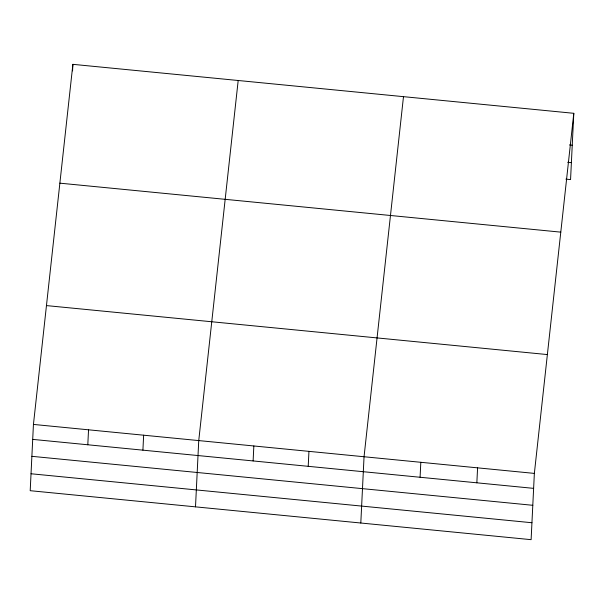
<?xml version="1.0" encoding="UTF-8"?>
<svg xmlns="http://www.w3.org/2000/svg" width="604" height="604" viewBox="0 0 604 604"><rect width="100%" height="100%" fill="white"/><g stroke="black" fill="none" stroke-linecap="round" stroke-linejoin="round"><path stroke-width="0.91" d="M33.439 424.423L30.2 490.69L531.112 539.666L534.359 473.4L573.8 113.31L72.888 64.334L33.439 424.423L534.359 473.4M72.563 70.887L72.888 64.334M87.806 444.778L88.539 429.806M142.914 450.169L143.639 435.197M195.5 506.854L198.746 440.58L238.187 80.498M253.114 460.943L253.846 445.971M308.214 466.326L308.946 451.354M360.807 523.011L364.046 456.745L403.487 96.663M420.082 477.266L420.814 462.294M476.85 482.815L477.583 467.843M573.8 113.31L570.561 179.577L565.903 179.124M569.451 144.937L572.237 145.209M567.662 162.287L571.384 162.65M59.871 183.163L560.784 232.14M46.455 305.594L547.375 354.571M32.707 439.387L533.626 488.364M31.884 456.322L532.796 505.299M31.03 473.762L531.943 522.739"/></g></svg>
